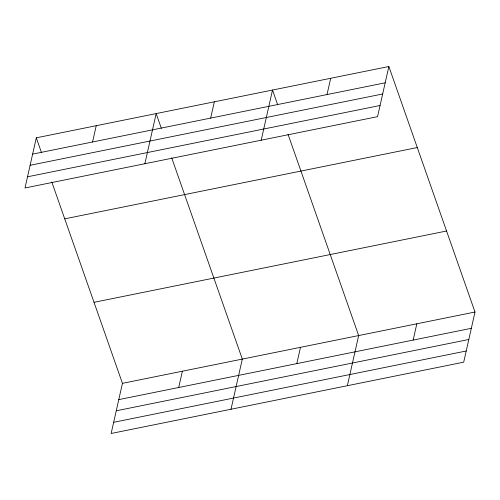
<?xml version="1.0" encoding="UTF-8"?>
<svg xmlns="http://www.w3.org/2000/svg" width="500" height="500" viewBox="0 0 500 500"><rect width="100%" height="100%" fill="white"/><g stroke="black" fill="none" stroke-linecap="round" stroke-linejoin="round"><path stroke-width="0.75" d="M36.3 137.825L25 187.969L377.556 116.662L388.856 66.519L36.3 137.825L41.469 152.556M92.562 141.981L96.237 125.706M144.869 163.725L156.169 113.581L161.337 128.312M51.806 182.019L122.444 383.338L111.144 433.481L463.7 362.175L475 312.031L388.856 66.519M210.669 118.094L214.344 101.819M178.713 387.5L182.381 371.219M261.212 140.194L272.512 90.05L277.681 104.781M231.012 409.237L242.312 359.094L171.675 157.775M327.013 94.569L330.681 78.288M296.819 363.606L300.487 347.331M347.356 385.706L358.656 335.562L288.019 134.244M413.156 340.081L416.831 323.8M32.631 154.106L385.188 82.8M30.113 165.281L382.669 93.975M27.519 176.794L380.075 105.487M64.725 218.844L417.281 147.537M94.019 302.319L446.575 231.012M122.444 383.338L475 312.031M118.775 399.619L471.331 328.312M116.256 410.794L468.812 339.487M113.663 422.306L466.219 351"/></g></svg>
